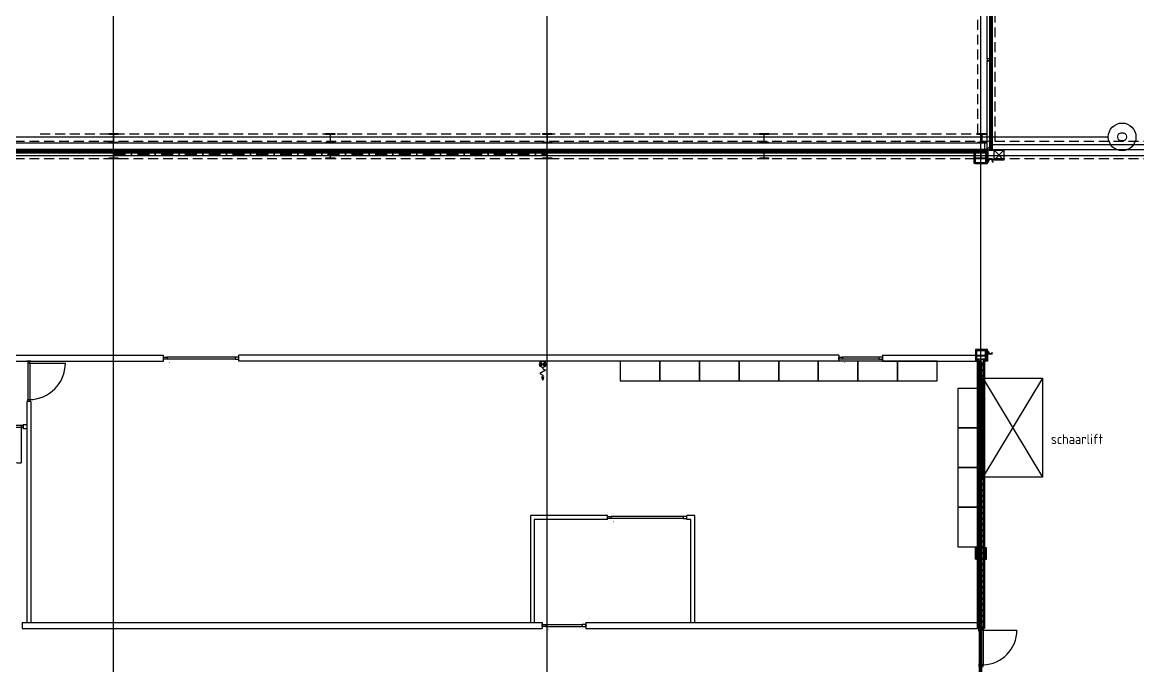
# Model space of a CAD drawing. Header units: millimetres. Extents: x -10134 to 185601, y -10232 to 93662.
# Drawn here: x 62231 to 90391, y 25178 to 41430 of the extents above; entities that cross this region are included whole.
import ezdxf
from ezdxf.enums import TextEntityAlignment as Align

# ---------------------------------------------------------------- set-up
doc = ezdxf.new("R2010")
doc.units = ezdxf.units.MM
doc.header["$LTSCALE"] = 100
for name, pattern in [('B0302', [6, 3, -1.5, 0, -1.5]), ('B0403', [3.75, 2.5, -1.25]), ('DASHDOT', [25.4, 12.7, -6.35, 0, -6.35]), ('HIDDEN', [9.525, 6.35, -3.175])]:
    doc.linetypes.add(name, pattern=pattern)
for name, color, linetype in [('A--L21', 8, 'Continuous'), ('A--L22', 8, 'Continuous'), ('A--L28', 8, 'Continuous'), ('A--L32', 8, 'Continuous'), ('A--L65', 1, 'Continuous'), ('A--L66', 8, 'Continuous'), ('A--T$1A', 2, 'Continuous'), ('AL$7A---_STRAMIEN', 1, 'Continuous'), ('AL22----', 8, 'Continuous'), ('AL32----', 8, 'Continuous'), ('ARCEER_ISO', 8, 'Continuous'), ('PALLETS', 8, 'Continuous'), ('WB6510--_ZATT', 7, 'Continuous'), ('WL6510--_SYMBOOL025', 2, 'Continuous'), ('WT6510--_AANTCODE', 2, 'Continuous'), ('WT6510--_VERKLCODE', 2, 'Continuous')]:
    doc.layers.add(name, color=color, linetype=linetype)
doc.styles.add('gbb_isop_7.0', font='iso.shx')
doc.styles.add('ISO', font='ISO')
doc.styles.add('TNC', font='iso')
doc.styles.add('Tsfont40', font='TSfont40.shx')
doc.styles.add('TVC', font='ISO.shx')

# ---------------------------------------------------------------- blocks, each defined once
blk = doc.blocks.new('*U44', base_point=(75907, 26196))
at = {"color": 0}
for p, q in [((75357, 26221), (75447, 26221)), ((75357, 26171), (75357, 26221)), ((75447, 26221), (75447, 26171)), ((75447, 26221), (76367, 26221)), ((76457, 26221), (76367, 26221)), ((76367, 26221), (76367, 26171)), ((76457, 26171), (76457, 26221)), ((75447, 26171), (75357, 26171)), ((75447, 26171), (76367, 26171)), ((76367, 26171), (76457, 26171))]:
    blk.add_line(p, q, dxfattribs=at)
blk.add_lwpolyline([(75457, 26046, 0, 0, -2.414214), (75507, 26096, 25, 0, 0), (75507, 26071, 0, 0, 0)], format="xyseb", dxfattribs=at)
blk = doc.blocks.new('*U45', base_point=(78007, 28921))
at = {"color": 0}
for p, q in [((77007, 28946), (77097, 28946)), ((77007, 28896), (77007, 28946)), ((77097, 28896), (77007, 28896)), ((77097, 28946), (77097, 28896)), ((78917, 28946), (77097, 28946)), ((78917, 28896), (77097, 28896)), ((79007, 28946), (78917, 28946)), ((78917, 28946), (78917, 28896)), ((78917, 28896), (79007, 28896)), ((79007, 28896), (79007, 28946))]:
    blk.add_line(p, q, dxfattribs=at)
blk.add_lwpolyline([(77107, 28771, 0, 0, -2.414214), (77157, 28821, 25, 0, 0), (77157, 28796, 0, 0, 0)], format="xyseb", dxfattribs=at)
blk = doc.blocks.new('*U46', base_point=(83397, 32946))
at = {"color": 0}
for p, q in [((82847, 32971), (82937, 32971)), ((82847, 32921), (82847, 32971)), ((82937, 32971), (82937, 32921)), ((83857, 32971), (82937, 32971)), ((83947, 32971), (83857, 32971)), ((83857, 32971), (83857, 32921)), ((83947, 32921), (83947, 32971)), ((82937, 32921), (82847, 32921)), ((83857, 32921), (82937, 32921)), ((83857, 32921), (83947, 32921))]:
    blk.add_line(p, q, dxfattribs=at)
blk.add_lwpolyline([(82947, 32796, 0, 0, -2.414214), (82997, 32846, 25, 0, 0), (82997, 32821, 0, 0, 0)], format="xyseb", dxfattribs=at)
blk = doc.blocks.new('*U47', base_point=(66747, 32946))
at = {"color": 0}
for p, q in [((65797, 32971), (65887, 32971)), ((65797, 32921), (65797, 32971)), ((65887, 32971), (65887, 32921)), ((67607, 32971), (65887, 32971)), ((67697, 32971), (67607, 32971)), ((67607, 32971), (67607, 32921)), ((67697, 32921), (67697, 32971)), ((65887, 32921), (65797, 32921)), ((67607, 32921), (65887, 32921)), ((67607, 32921), (67697, 32921))]:
    blk.add_line(p, q, dxfattribs=at)
blk.add_lwpolyline([(65897, 32796, 0, 0, -2.414214), (65947, 32846, 25, 0, 0), (65947, 32821, 0, 0, 0)], format="xyseb", dxfattribs=at)
blk = doc.blocks.new('*U49', base_point=(61741, 31221))
at = {"color": 0}
for p, q in [((61231, 31246), (61281, 31246)), ((61231, 31196), (61231, 31246)), ((61281, 31196), (61231, 31196)), ((61281, 31246), (61281, 31196)), ((62201, 31246), (61281, 31246)), ((62201, 31196), (61281, 31196)), ((62251, 31246), (62201, 31246)), ((62201, 31246), (62201, 31196)), ((62201, 31221), (62201, 30301)), ((62201, 31196), (62251, 31196)), ((62251, 31196), (62251, 31246))]:
    blk.add_line(p, q, dxfattribs=at)
blk.add_arc((62201, 31221), 920, 180, 270, dxfattribs=at)
blk = doc.blocks.new('*U53', base_point=(62399, 32361))
at = {"color": 0}
for p, q in [((62374, 32871), (62374, 32821)), ((62424, 32871), (62374, 32871)), ((62374, 32821), (62424, 32821)), ((62374, 32821), (62374, 31901)), ((62399, 32821), (63319, 32821)), ((62424, 32821), (62424, 32871)), ((62424, 32821), (62424, 31901)), ((62374, 31851), (62374, 31901)), ((62374, 31901), (62424, 31901)), ((62424, 31851), (62374, 31851)), ((62424, 31901), (62424, 31851))]:
    blk.add_line(p, q, dxfattribs=at)
blk.add_arc((62399, 32821), 920, 270, 0, dxfattribs=at)
blk = doc.blocks.new('W6510-14')
at = {"layer": 'WL6510--_SYMBOOL025', "linetype": 'Continuous'}
h = blk.add_hatch(color=256, dxfattribs=at)
h.paths.add_polyline_path([(0, 0), (141, 141, 0.198912), (0, 200, 0.198912), (-141, 141)])
h.paths.add_polyline_path([(-141, -141, 0.198912), (0, -200, 0.198912), (141, -141), (0, 0)])
blk.add_hatch(color=256, dxfattribs=at).paths.add_polyline_path([(800, 51), (800, 0), (800, -51), (1001, 0)])
for p, q in [((-141, -141), (141, 141)), ((-141, 141), (141, -141))]:
    blk.add_line(p, q, dxfattribs=at)
blk.add_lwpolyline([(200, 0), (280, 0), (380, 173), (580, -173), (680, 0), (800, 0)], dxfattribs=at)
at = {"layer": 'WL6510--_SYMBOOL025'}
blk.add_lwpolyline([(800, 0), (800, 51), (1001, 0), (800, -51), (800, -51), (800, 0), (800, 0)], dxfattribs=at)
at = {"layer": 'WL6510--_SYMBOOL025', "linetype": 'Continuous'}
blk.add_circle((0, 0), 200, dxfattribs=at)
at = {"layer": 'WB6510--_ZATT', "style": 'ISO', "flags": 3}
for tag, p in [('ZVERKL', (0, 300)), ('ZTECH', (0, 150)), ('ZSYM', (0, 0))]:
    blk.add_attdef(tag, p, '', height=100, dxfattribs=at)
at = {"layer": 'WT6510--_AANTCODE', "style": 'TNC'}
blk.add_attdef('TNC', text='', height=180, dxfattribs=at).set_placement((525, 611), align=Align.MIDDLE_CENTER)
at = {"layer": 'WT6510--_VERKLCODE', "style": 'TVC'}
blk.add_attdef('TVC', text='', height=180, dxfattribs=at).set_placement((315, 371), align=Align.MIDDLE_LEFT)

msp = doc.modelspace()

# ---------------------------------------------------------------- hatches: boundary and pattern name
at = {"layer": 'A--L28'}
h = msp.add_hatch(dxfattribs=at)
h.set_pattern_fill('ZIGZAG', color=256, scale=8.908432, angle=225, style=0)
h.set_pattern_definition([(315, (86304.01, 38199.647), (2e-14, -40), [28.2843, -28.2843]), (225, (86324.01, 38179.647), (-40, -2e-14), [28.2843, -28.2843])])
h.paths.add_polyline_path([(86284, 38216), (86284, 37861), (86264, 37861), (86264, 38216)])
h = msp.add_hatch(dxfattribs=at)
h.set_pattern_fill('ANSI31', color=256, scale=2.6, angle=225, style=0)
h.set_pattern_definition([(270, (86286.636, 38120.62), (-8.255, -5e-15), [])])
h.paths.add_polyline_path([(86284, 38216), (86284, 37861), (86264, 37861), (86264, 38216)])
h = msp.add_hatch(dxfattribs=at)
h.set_pattern_fill('ZIGZAG', color=256, scale=11.13554, angle=315, style=0)
h.set_pattern_definition([(315, (86604.01, 36924.403), (2e-14, -50), [35.3553, -35.3553]), (225, (86629.01, 36899.403), (-50, -2e-14), [35.3553, -35.3553])])
h.paths.add_polyline_path([(86579, 38226), (86579, 37881), (86554, 37881), (86554, 38226)])
h = msp.add_hatch(dxfattribs=at)
h.set_pattern_fill('ANSI31', color=256, scale=3.25, angle=315, style=0)
h.set_pattern_definition([(270, (86582.294, 36825.62), (-10.31875, -4e-15), [])])
h.paths.add_polyline_path([(86579, 38226), (86579, 37881), (86554, 37881), (86554, 38226)])
h = msp.add_hatch(dxfattribs=at)
h.set_pattern_fill('ANSI31', color=256, scale=3.25, angle=315, style=0)
h.set_pattern_definition([(270, (86607.294, 36825.62), (-10.31875, -4e-15), [])])
h.paths.add_polyline_path([(86604, 38226), (86604, 37881), (86579, 37881), (86579, 38226)])
h = msp.add_hatch(dxfattribs=at)
h.set_pattern_fill('ZIGZAG', color=256, scale=11.13554, angle=315, style=0)
h.set_pattern_definition([(315, (86629.01, 36924.403), (2e-14, -50), [35.3553, -35.3553]), (225, (86654.01, 36899.403), (-50, -2e-14), [35.3553, -35.3553])])
h.paths.add_polyline_path([(86604, 38226), (86604, 37881), (86579, 37881), (86579, 38226)])
h = msp.add_hatch(dxfattribs=at)
h.set_pattern_fill('ANSI31', color=256, scale=2.6, angle=315, style=0)
h.set_pattern_definition([(180, (86159.009, 37883.248), (-5e-15, -8.255), [])])
h.paths.add_polyline_path([(86599, 37881), (86284, 37881), (86284, 37861), (86599, 37861)])
h = msp.add_hatch(dxfattribs=at)
h.set_pattern_fill('ZIGZAG', color=256, scale=8.908432, angle=315, style=0)
h.set_pattern_definition([(135, (86238.035, 37900.62), (-40, 2e-14), [28.2843, -28.2843]), (225, (86218.035, 37920.62), (-2e-14, -40), [28.2843, -28.2843])])
h.paths.add_polyline_path([(86599, 37881), (86284, 37881), (86284, 37861), (86599, 37861)])
h = msp.add_hatch(dxfattribs=at)
h.set_pattern_fill('ANSI31', color=256, scale=2.6, angle=225, style=0)
h.set_pattern_definition([(90, (86321.636, 32900.62), (-8.255, 5e-15), [])])
h.paths.add_polyline_path([(86319, 32891), (86319, 33161), (86299, 33161), (86299, 32891)])
h = msp.add_hatch(dxfattribs=at)
h.set_pattern_fill('ZIGZAG', color=256, scale=8.908432, angle=225, style=0)
h.set_pattern_definition([(45, (86339.01, 32821.594), (2e-14, 40), [28.2843, -28.2843]), (135, (86359.01, 32841.594), (-40, 2e-14), [28.2843, -28.2843])])
h.paths.add_polyline_path([(86319, 32891), (86319, 33161), (86299, 33161), (86299, 32891)])
h = msp.add_hatch(dxfattribs=at)
h.set_pattern_fill('ZIGZAG', color=256, scale=8.908432, angle=315, style=0)
h.set_pattern_definition([(135, (86238.035, 33180.62), (-40, 2e-14), [28.2843, -28.2843]), (225, (86218.035, 33200.62), (-2e-14, -40), [28.2843, -28.2843])])
h.paths.add_polyline_path([(86599, 33161), (86319, 33161), (86319, 33141), (86599, 33141)])
h = msp.add_hatch(dxfattribs=at)
h.set_pattern_fill('ANSI31', color=256, scale=2.6, angle=315, style=0)
h.set_pattern_definition([(180, (86159.009, 33163.248), (-5e-15, -8.255), [])])
h.paths.add_polyline_path([(86599, 33161), (86319, 33161), (86319, 33141), (86599, 33141)])
h = msp.add_hatch(dxfattribs=at)
h.set_pattern_fill('ANSI31', color=256, scale=3.25, angle=315, style=0)
h.set_pattern_definition([(270, (86577.272, 32035.617), (-10.31875, -4e-15), [])])
h.paths.add_polyline_path([(86574, 33141), (86574, 32891), (86549, 32891), (86549, 33141)])
h = msp.add_hatch(dxfattribs=at)
h.set_pattern_fill('ZIGZAG', color=256, scale=11.13554, angle=315, style=0)
h.set_pattern_definition([(315, (86598.987, 32134.4), (2e-14, -50), [35.3553, -35.3553]), (225, (86623.987, 32109.4), (-50, -2e-14), [35.3553, -35.3553])])
h.paths.add_polyline_path([(86574, 33141), (86574, 32891), (86549, 32891), (86549, 33141)])
h = msp.add_hatch(dxfattribs=at)
h.set_pattern_fill('ZIGZAG', color=256, scale=11.13554, angle=315, style=0)
h.set_pattern_definition([(315, (86623.987, 32134.4), (2e-14, -50), [35.3553, -35.3553]), (225, (86648.987, 32109.4), (-50, -2e-14), [35.3553, -35.3553])])
h.paths.add_polyline_path([(86599, 33141), (86599, 32871), (86574, 32871), (86574, 33141)])
h = msp.add_hatch(dxfattribs=at)
h.set_pattern_fill('ANSI31', color=256, scale=3.25, angle=315, style=0)
h.set_pattern_definition([(270, (86602.272, 32035.617), (-10.31875, -4e-15), [])])
h.paths.add_polyline_path([(86599, 33141), (86599, 32871), (86574, 32871), (86574, 33141)])
h = msp.add_hatch(dxfattribs=at)
h.set_pattern_fill('ZIGZAG', color=256, scale=8.908432, angle=315, style=0)
h.set_pattern_definition([(135, (86638.035, 32910.62), (-40, 2e-14), [28.2843, -28.2843]), (225, (86618.035, 32930.62), (-2e-14, -40), [28.2843, -28.2843])])
h.paths.add_polyline_path([(86347, 32891), (86299, 32891), (86299, 32871), (86347, 32871)])
h = msp.add_hatch(dxfattribs=at)
h.set_pattern_fill('ANSI31', color=256, scale=2.6, angle=315, style=0)
h.set_pattern_definition([(180, (86559.009, 32893.248), (-5e-15, -8.255), [])])
h.paths.add_polyline_path([(86347, 32891), (86299, 32891), (86299, 32871), (86347, 32871)])
h = msp.add_hatch(dxfattribs=at)
h.set_pattern_fill('ANSI31', color=256, scale=1.625, angle=405, style=0)
h.set_pattern_definition([(270, (86360.651, 44193.6203), (-5.159375, -2e-15), [])])
h.paths.add_polyline_path([(86359, 32930), (86359, 26121), (86347, 26121), (86347, 32930)])
h = msp.add_hatch(dxfattribs=at)
h.set_pattern_fill('ZIGZAG', color=256, scale=5.56777, angle=405, style=0)
h.set_pattern_definition([(315, (86371.509, 44243.012), (9e-15, -25), [17.67767, -17.67767]), (225, (86384.009, 44230.512), (-25, -9e-15), [17.67767, -17.67767])])
h.paths.add_polyline_path([(86359, 32930), (86359, 26121), (86347, 26121), (86347, 32930)])
h = msp.add_hatch(dxfattribs=at)
h.set_pattern_fill('ZIGZAG', color=256, scale=5.56777, angle=405, style=0)
h.set_pattern_definition([(315, (86384.009, 44243.012), (9e-15, -25), [17.67767, -17.67767]), (225, (86396.509, 44230.512), (-25, -9e-15), [17.67767, -17.67767])])
h.paths.add_polyline_path([(86372, 32930), (86372, 26121), (86359, 26121), (86359, 32930)])
h = msp.add_hatch(dxfattribs=at)
h.set_pattern_fill('ANSI31', color=256, scale=1.625, angle=405, style=0)
h.set_pattern_definition([(270, (86373.151, 44193.6203), (-5.159375, -2e-15), [])])
h.paths.add_polyline_path([(86372, 32930), (86372, 26121), (86359, 26121), (86359, 32930)])
h = msp.add_hatch(dxfattribs=at)
h.set_pattern_fill('ZIGZAG', color=256, scale=5.56777, angle=405, style=0)
h.set_pattern_definition([(315, (86521.509, 44243.012), (9e-15, -25), [17.67767, -17.67767]), (225, (86534.009, 44230.512), (-25, -9e-15), [17.67767, -17.67767])])
h.paths.add_polyline_path([(86509, 32930), (86509, 26121), (86497, 26121), (86497, 32930)])
h = msp.add_hatch(dxfattribs=at)
h.set_pattern_fill('ANSI31', color=256, scale=1.625, angle=405, style=0)
h.set_pattern_definition([(270, (86510.651, 44193.6203), (-5.159375, -2e-15), [])])
h.paths.add_polyline_path([(86509, 32930), (86509, 26121), (86497, 26121), (86497, 32930)])
h = msp.add_hatch(dxfattribs=at)
h.set_pattern_fill('ANSI31', color=256, scale=1.625, angle=405, style=0)
h.set_pattern_definition([(270, (86523.151, 44193.6203), (-5.159375, -2e-15), [])])
h.paths.add_polyline_path([(86522, 32930), (86522, 26121), (86509, 26121), (86509, 32930)])
h = msp.add_hatch(dxfattribs=at)
h.set_pattern_fill('ZIGZAG', color=256, scale=5.56777, angle=405, style=0)
h.set_pattern_definition([(315, (86534.009, 44243.012), (9e-15, -25), [17.67767, -17.67767]), (225, (86546.509, 44230.512), (-25, -9e-15), [17.67767, -17.67767])])
h.paths.add_polyline_path([(86522, 32930), (86522, 26121), (86509, 26121), (86509, 32930)])
h = msp.add_hatch(dxfattribs=at)
h.set_pattern_fill('ANSI31', color=256, scale=2.6, angle=315, style=0)
h.set_pattern_definition([(3e-14, (86309.009, 32893.248), (5e-15, -8.255), [])])
h.paths.add_polyline_path([(86522, 32891), (86574, 32891), (86574, 32871), (86522, 32871)])
h = msp.add_hatch(dxfattribs=at)
h.set_pattern_fill('ZIGZAG', color=256, scale=8.908432, angle=315, style=0)
h.set_pattern_definition([(45, (86229.982, 32910.62), (40, 2e-14), [28.2843, -28.2843]), (315, (86249.982, 32930.62), (2e-14, -40), [28.2843, -28.2843])])
h.paths.add_polyline_path([(86522, 32891), (86574, 32891), (86574, 32871), (86522, 32871)])
h = msp.add_hatch(dxfattribs=at)
h.set_pattern_fill('ANSI31', color=256, scale=1.625, angle=405, style=0)
h.set_pattern_definition([(90, (86292.3664, 16576.6203), (5.159375, 2e-15), [])])
h.paths.add_polyline_path([(86294, 27866), (86294, 28156), (86307, 28156), (86307, 27866)])
h = msp.add_hatch(dxfattribs=at)
h.set_pattern_fill('ZIGZAG', color=256, scale=5.56777, angle=405, style=0)
h.set_pattern_definition([(135, (86281.509, 16527.229), (-9e-15, 25), [17.67767, -17.67767]), (45, (86269.009, 16539.729), (25, 9e-15), [17.67767, -17.67767])])
h.paths.add_polyline_path([(86294, 27866), (86294, 28156), (86307, 28156), (86307, 27866)])
h = msp.add_hatch(dxfattribs=at)
h.set_pattern_fill('ZIGZAG', color=256, scale=5.56777, angle=405, style=0)
h.set_pattern_definition([(135, (86294.009, 16527.229), (-9e-15, 25), [17.67767, -17.67767]), (45, (86281.509, 16539.729), (25, 9e-15), [17.67767, -17.67767])])
h.paths.add_polyline_path([(86307, 27866), (86307, 28156), (86319, 28156), (86319, 27866)])
h = msp.add_hatch(dxfattribs=at)
h.set_pattern_fill('ANSI31', color=256, scale=1.625, angle=405, style=0)
h.set_pattern_definition([(90, (86304.8664, 16576.6203), (5.159375, 2e-15), [])])
h.paths.add_polyline_path([(86307, 27866), (86307, 28156), (86319, 28156), (86319, 27866)])
h = msp.add_hatch(dxfattribs=at)
h.set_pattern_fill('ZIGZAG', color=256, scale=5.56777, angle=315, style=0)
h.set_pattern_definition([(45, (74743.117, 28168.12), (25, 4e-15), [17.67767, -17.67767]), (315, (74755.617, 28180.62), (4e-15, -25), [17.67767, -17.67767])])
h.paths.add_polyline_path([(86319, 28156), (86347, 28156), (86347, 28143), (86319, 28143)])
h = msp.add_hatch(dxfattribs=at)
h.set_pattern_fill('ANSI31', color=256, scale=1.625, angle=315, style=0)
h.set_pattern_definition([(360, (74792.5087, 28157.2626), (1e-15, -5.159375), [])])
h.paths.add_polyline_path([(86319, 28156), (86347, 28156), (86347, 28143), (86319, 28143)])
h = msp.add_hatch(dxfattribs=at)
h.set_pattern_fill('ANSI31', color=256, scale=1.625, angle=315, style=0)
h.set_pattern_definition([(360, (74792.5087, 28144.7626), (1e-15, -5.159375), [])])
h.paths.add_polyline_path([(86319, 28143), (86347, 28143), (86347, 28131), (86319, 28131)])
h = msp.add_hatch(dxfattribs=at)
h.set_pattern_fill('ZIGZAG', color=256, scale=5.56777, angle=315, style=0)
h.set_pattern_definition([(45, (74743.117, 28155.62), (25, 4e-15), [17.67767, -17.67767]), (315, (74755.617, 28168.12), (4e-15, -25), [17.67767, -17.67767])])
h.paths.add_polyline_path([(86319, 28143), (86347, 28143), (86347, 28131), (86319, 28131)])
h = msp.add_hatch(dxfattribs=at)
h.set_pattern_fill('ZIGZAG', color=256, scale=5.56777, angle=315, style=0)
h.set_pattern_definition([(315, (74743.117, 27865.62), (25, -4e-15), [17.67767, -17.67767]), (45, (74755.617, 27853.12), (4e-15, 25), [17.67767, -17.67767])])
h.paths.add_polyline_path([(86319, 27878), (86347, 27878), (86347, 27891), (86319, 27891)])
h = msp.add_hatch(dxfattribs=at)
h.set_pattern_fill('ANSI31', color=256, scale=1.625, angle=315, style=0)
h.set_pattern_definition([(3e-14, (74792.5087, 27876.478), (1e-15, 5.159375), [])])
h.paths.add_polyline_path([(86319, 27878), (86347, 27878), (86347, 27891), (86319, 27891)])
h = msp.add_hatch(dxfattribs=at)
h.set_pattern_fill('ANSI31', color=256, scale=1.625, angle=315, style=0)
h.set_pattern_definition([(180, (98075.5087, 28157.2626), (-1e-15, -5.159375), [])])
h.paths.add_polyline_path([(86549, 28156), (86522, 28156), (86522, 28143), (86549, 28143)])
h = msp.add_hatch(dxfattribs=at)
h.set_pattern_fill('ZIGZAG', color=256, scale=5.56777, angle=315, style=0)
h.set_pattern_definition([(135, (98124.9, 28168.12), (-25, 4e-15), [17.67767, -17.67767]), (225, (98112.4, 28180.62), (-4e-15, -25), [17.67767, -17.67767])])
h.paths.add_polyline_path([(86549, 28156), (86522, 28156), (86522, 28143), (86549, 28143)])
h = msp.add_hatch(dxfattribs=at)
h.set_pattern_fill('ZIGZAG', color=256, scale=5.56777, angle=315, style=0)
h.set_pattern_definition([(135, (98124.9, 28155.62), (-25, 4e-15), [17.67767, -17.67767]), (225, (98112.4, 28168.12), (-4e-15, -25), [17.67767, -17.67767])])
h.paths.add_polyline_path([(86549, 28143), (86522, 28143), (86522, 28131), (86549, 28131)])
h = msp.add_hatch(dxfattribs=at)
h.set_pattern_fill('ANSI31', color=256, scale=1.625, angle=315, style=0)
h.set_pattern_definition([(180, (98075.5087, 28144.7626), (-1e-15, -5.159375), [])])
h.paths.add_polyline_path([(86549, 28143), (86522, 28143), (86522, 28131), (86549, 28131)])
h = msp.add_hatch(dxfattribs=at)
h.set_pattern_fill('ANSI31', color=256, scale=1.625, angle=315, style=0)
h.set_pattern_definition([(180, (98075.5087, 27876.478), (-1e-15, 5.159375), [])])
h.paths.add_polyline_path([(86549, 27878), (86522, 27878), (86522, 27891), (86549, 27891)])
h = msp.add_hatch(dxfattribs=at)
h.set_pattern_fill('ZIGZAG', color=256, scale=5.56777, angle=315, style=0)
h.set_pattern_definition([(225, (98124.9, 27865.62), (-25, -4e-15), [17.67767, -17.67767]), (135, (98112.4, 27853.12), (-4e-15, 25), [17.67767, -17.67767])])
h.paths.add_polyline_path([(86549, 27878), (86522, 27878), (86522, 27891), (86549, 27891)])
h = msp.add_hatch(dxfattribs=at)
h.set_pattern_fill('ANSI31', color=256, scale=1.625, angle=405, style=0)
h.set_pattern_definition([(90, (86563.151, 16576.6203), (-5.159375, 2e-15), [])])
h.paths.add_polyline_path([(86562, 27866), (86562, 28156), (86549, 28156), (86549, 27866)])
h = msp.add_hatch(dxfattribs=at)
h.set_pattern_fill('ZIGZAG', color=256, scale=5.56777, angle=405, style=0)
h.set_pattern_definition([(45, (86574.009, 16527.229), (9e-15, 25), [17.67767, -17.67767]), (135, (86586.509, 16539.729), (-25, 9e-15), [17.67767, -17.67767])])
h.paths.add_polyline_path([(86562, 27866), (86562, 28156), (86549, 28156), (86549, 27866)])
h = msp.add_hatch(dxfattribs=at)
h.set_pattern_fill('ZIGZAG', color=256, scale=5.56777, angle=405, style=0)
h.set_pattern_definition([(45, (86586.509, 16527.229), (9e-15, 25), [17.67767, -17.67767]), (135, (86599.009, 16539.729), (-25, 9e-15), [17.67767, -17.67767])])
h.paths.add_polyline_path([(86574, 27866), (86574, 28156), (86562, 28156), (86562, 27866)])
h = msp.add_hatch(dxfattribs=at)
h.set_pattern_fill('ANSI31', color=256, scale=1.625, angle=405, style=0)
h.set_pattern_definition([(90, (86575.651, 16576.6203), (-5.159375, 2e-15), [])])
h.paths.add_polyline_path([(86574, 27866), (86574, 28156), (86562, 28156), (86562, 27866)])
h = msp.add_hatch(dxfattribs=at)
h.set_pattern_fill('ANSI31', color=256, scale=1.625, angle=315, style=0)
h.set_pattern_definition([(3e-14, (74792.5087, 27863.978), (1e-15, 5.159375), [])])
h.paths.add_polyline_path([(86319, 27866), (86347, 27866), (86347, 27878), (86319, 27878)])
h = msp.add_hatch(dxfattribs=at)
h.set_pattern_fill('ZIGZAG', color=256, scale=5.56777, angle=315, style=0)
h.set_pattern_definition([(315, (74743.117, 27853.12), (25, -4e-15), [17.67767, -17.67767]), (45, (74755.617, 27840.62), (4e-15, 25), [17.67767, -17.67767])])
h.paths.add_polyline_path([(86319, 27866), (86347, 27866), (86347, 27878), (86319, 27878)])
h = msp.add_hatch(dxfattribs=at)
h.set_pattern_fill('ZIGZAG', color=256, scale=5.56777, angle=315, style=0)
h.set_pattern_definition([(225, (98124.9, 27853.12), (-25, -4e-15), [17.67767, -17.67767]), (135, (98112.4, 27840.62), (-4e-15, 25), [17.67767, -17.67767])])
h.paths.add_polyline_path([(86549, 27866), (86522, 27866), (86522, 27878), (86549, 27878)])
h = msp.add_hatch(dxfattribs=at)
h.set_pattern_fill('ANSI31', color=256, scale=1.625, angle=315, style=0)
h.set_pattern_definition([(180, (98075.5087, 27863.978), (-1e-15, 5.159375), [])])
h.paths.add_polyline_path([(86549, 27866), (86522, 27866), (86522, 27878), (86549, 27878)])
at = {"layer": 'ARCEER_ISO'}
h = msp.add_hatch(dxfattribs=at)
h.set_pattern_fill('ISOLA', color=256, scale=125, angle=90, style=0)
h.set_pattern_definition([(210, (86496.51, 44193.62), (-62.5, 108.2532), []), (150, (86496.51, 44193.62), (62.5, 108.2532), [])])
h.paths.add_polyline_path([(86497, 32930), (86497, 26121), (86372, 26121), (86372, 32930)])

# ---------------------------------------------------------------- linework, layer by layer
at = {"layer": 'A--L21', "linetype": 'B0403'}
for p, q in [((86354, 38616), (86354, 58176)), ((86794, 38426), (86794, 58176))]:
    msp.add_line(p, q, dxfattribs=at)
at = {"layer": 'A--L21'}
for p, q in [((86765, 38200), (87015, 37950)), ((87015, 38200), (86765, 37950))]:
    msp.add_line(p, q, dxfattribs=at)
for points in [[(86704, 38336), (86704, 40458), (86584, 40458), (86584, 38216)], [(118504, 38336), (86704, 38336), (86584, 38216), (118384, 38216)], [(86765, 38200), (87015, 38200), (87015, 37950), (86765, 37950)]]:
    msp.add_lwpolyline(points, close=True, dxfattribs=at)
at = {"layer": 'A--L22', "linetype": 'B0403'}
for p, q in [((62684, 38616), (86354, 38616)), ((53784, 38426), (118594, 38426)), ((53784, 37986), (117984, 37986))]:
    msp.add_line(p, q, dxfattribs=at)
at = {"layer": 'A--L22'}
for points in [[(86534, 38226), (86534, 38376), (53479, 38376), (53479, 38226)], [(86497, 32930), (86497, 26121), (86372, 26121), (86372, 32930)]]:
    msp.add_lwpolyline(points, close=True, dxfattribs=at)
at = {"layer": 'A--L28', "linetype": 'B0302'}
msp.add_line((64538, 38101), (75480, 38101), dxfattribs=at)
at = {"layer": 'A--L28'}
for p, q in [((86614, 37906), (86585, 37906)), ((86613, 38002), (86586, 38002))]:
    msp.add_line(p, q, dxfattribs=at)
for points in [[(64654, 38386), (64654, 38398), (64559, 38398, -0.414214), (64538, 38419), (64538, 38583, -0.414214), (64559, 38604), (64654, 38604), (64654, 38616), (64414, 38616), (64414, 38604), (64509, 38604, -0.414214), (64530, 38583), (64530, 38419, -0.414214), (64509, 38398), (64414, 38398), (64414, 38386)], [(70129, 38386), (70129, 38398), (70034, 38398, -0.414214), (70013, 38419), (70013, 38583, -0.414214), (70034, 38604), (70129, 38604), (70129, 38616), (69889, 38616), (69889, 38604), (69984, 38604, -0.414214), (70005, 38583), (70005, 38419, -0.414214), (69984, 38398), (69889, 38398), (69889, 38386)], [(75604, 38386), (75604, 38398), (75509, 38398, -0.414214), (75488, 38419), (75488, 38583, -0.414214), (75509, 38604), (75604, 38604), (75604, 38616), (75364, 38616), (75364, 38604), (75459, 38604, -0.414214), (75480, 38583), (75480, 38419, -0.414214), (75459, 38398), (75364, 38398), (75364, 38386)], [(81079, 38386), (81079, 38398), (80984, 38398, -0.414214), (80963, 38419), (80963, 38583, -0.414214), (80984, 38604), (81079, 38604), (81079, 38616), (80839, 38616), (80839, 38604), (80934, 38604, -0.414214), (80955, 38583), (80955, 38419, -0.414214), (80934, 38398), (80839, 38398), (80839, 38386)], [(86584, 38386), (86584, 38398), (86489, 38398, -0.414214), (86468, 38419), (86468, 38583, -0.414214), (86489, 38604), (86584, 38604), (86584, 38616), (86344, 38616), (86344, 38604), (86439, 38604, -0.414214), (86460, 38583), (86460, 38419, -0.414214), (86439, 38398), (86344, 38398), (86344, 38386)], [(64654, 37986), (64654, 37998), (64559, 37998, -0.414214), (64538, 38019), (64538, 38183, -0.414214), (64559, 38204), (64654, 38204), (64654, 38216), (64414, 38216), (64414, 38204), (64509, 38204, -0.414214), (64530, 38183), (64530, 38019, -0.414214), (64509, 37998), (64414, 37998), (64414, 37986)], [(70129, 37986), (70129, 37998), (70034, 37998, -0.414214), (70013, 38019), (70013, 38183, -0.414214), (70034, 38204), (70129, 38204), (70129, 38216), (69889, 38216), (69889, 38204), (69984, 38204, -0.414214), (70005, 38183), (70005, 38019, -0.414214), (69984, 37998), (69889, 37998), (69889, 37986)], [(75604, 37986), (75604, 37998), (75509, 37998, -0.414214), (75488, 38019), (75488, 38183, -0.414214), (75509, 38204), (75604, 38204), (75604, 38216), (75364, 38216), (75364, 38204), (75459, 38204, -0.414214), (75480, 38183), (75480, 38019, -0.414214), (75459, 37998), (75364, 37998), (75364, 37986)], [(81079, 37986), (81079, 37998), (80984, 37998, -0.414214), (80963, 38019), (80963, 38183, -0.414214), (80984, 38204), (81079, 38204), (81079, 38216), (80839, 38216), (80839, 38204), (80934, 38204, -0.414214), (80955, 38183), (80955, 38019, -0.414214), (80934, 37998), (80839, 37998), (80839, 37986)], [(86554, 37986), (86554, 37998), (86459, 37998, -0.414214), (86438, 38019), (86438, 38183, -0.414214), (86459, 38204), (86554, 38204), (86554, 38216), (86314, 38216), (86314, 38204), (86409, 38204, -0.414214), (86430, 38183), (86430, 38019, -0.414214), (86409, 37998), (86314, 37998), (86314, 37986)], [(86319, 32891), (86331, 32891), (86331, 32986, -0.414214), (86352, 33007), (86516, 33007, -0.414214), (86537, 32986), (86537, 32891), (86549, 32891), (86549, 33131), (86537, 33131), (86537, 33035, -0.414214), (86516, 33014), (86352, 33014, -0.414214), (86331, 33035), (86331, 33131), (86319, 33131)]]:
    msp.add_lwpolyline(points, format="xyb", close=True, dxfattribs=at)
for points in [[(86284, 38216), (86284, 37861), (86264, 37861), (86264, 38216)], [(86579, 38226), (86579, 37881), (86554, 37881), (86554, 38226)], [(86604, 38226), (86604, 37881), (86579, 37881), (86579, 38226)], [(86599, 37881), (86284, 37881), (86284, 37861), (86599, 37861)], [(86319, 32891), (86319, 33161), (86299, 33161), (86299, 32891)], [(86599, 33161), (86319, 33161), (86319, 33141), (86599, 33141)], [(86574, 33141), (86574, 32891), (86549, 32891), (86549, 33141)], [(86599, 33141), (86599, 32871), (86574, 32871), (86574, 33141)], [(86347, 32891), (86299, 32891), (86299, 32871), (86347, 32871)], [(86359, 32930), (86359, 26121), (86347, 26121), (86347, 32930)], [(86372, 32930), (86372, 26121), (86359, 26121), (86359, 32930)], [(86509, 32930), (86509, 26121), (86497, 26121), (86497, 32930)], [(86522, 32930), (86522, 26121), (86509, 26121), (86509, 32930)], [(86522, 32891), (86574, 32891), (86574, 32871), (86522, 32871)]]:
    msp.add_lwpolyline(points, close=True, dxfattribs=at)
at = {"layer": 'A--L28', "elevation": 0}
for points in [[(86294, 27866), (86294, 28156), (86307, 28156), (86307, 27866)], [(86307, 27866), (86307, 28156), (86319, 28156), (86319, 27866)], [(86319, 28156), (86347, 28156), (86347, 28143), (86319, 28143)], [(86319, 28143), (86347, 28143), (86347, 28131), (86319, 28131)], [(86319, 27878), (86347, 27878), (86347, 27891), (86319, 27891)], [(86549, 28156), (86522, 28156), (86522, 28143), (86549, 28143)], [(86549, 28143), (86522, 28143), (86522, 28131), (86549, 28131)], [(86549, 27878), (86522, 27878), (86522, 27891), (86549, 27891)], [(86562, 27866), (86562, 28156), (86549, 28156), (86549, 27866)], [(86574, 27866), (86574, 28156), (86562, 28156), (86562, 27866)], [(86319, 27866), (86347, 27866), (86347, 27878), (86319, 27878)], [(86549, 27866), (86522, 27866), (86522, 27878), (86549, 27878)]]:
    msp.add_lwpolyline(points, close=True, dxfattribs=at)
msp.add_lwpolyline([(86549, 27891), (86537, 27891), (86537, 27986, 0.414214), (86516, 28007), (86352, 28007, 0.414214), (86331, 27986), (86331, 27891), (86319, 27891), (86319, 28131), (86331, 28131), (86331, 28035, 0.414214), (86352, 28014), (86516, 28014, 0.414214), (86537, 28035), (86537, 28131), (86549, 28131)], format="xyb", close=True, dxfattribs=at)
at = {"layer": 'A--L32'}
for p, q in [((86604, 38021), (86604, 37981)), ((86607, 38021), (86604, 38021)), ((86607, 37983), (86607, 38021)), ((86725, 37981), (86604, 37981)), ((86725, 37971), (86604, 37971)), ((86629, 37923), (86604, 37923)), ((86604, 37923), (86604, 37891)), ((86604, 37891), (86607, 37891)), ((86728, 37983), (86607, 37983)), ((86607, 37921), (86631, 37921)), ((86607, 37891), (86607, 37921)), ((86629, 37923), (86629, 37971)), ((86631, 37971), (86629, 37971)), ((86631, 37921), (86631, 37971)), ((86642, 37931), (86642, 37971)), ((86644, 37931), (86642, 37931)), ((86714, 37968), (86644, 37968)), ((86717, 37931), (86714, 37931)), ((86717, 37931), (86717, 37971)), ((86725, 37917), (86725, 37981)), ((86725, 37917), (86740, 37891)), ((86728, 37918), (86728, 37983)), ((86728, 37918), (86742, 37892)), ((86740, 37891), (86742, 37892)), ((86599, 33137), (86602, 33137)), ((86599, 33105), (86599, 33137)), ((86624, 33105), (86599, 33105)), ((86602, 33137), (86602, 33107)), ((86602, 33107), (86626, 33107)), ((86616, 33101), (86614, 33101)), ((86614, 33051), (86614, 33101)), ((86717, 33051), (86614, 33051)), ((86616, 33053), (86616, 33101)), ((86714, 33053), (86616, 33053)), ((86624, 33105), (86624, 33057)), ((86626, 33057), (86624, 33057)), ((86626, 33107), (86626, 33057)), ((86717, 33101), (86714, 33101)), ((86717, 33051), (86717, 33101)), ((86491, 26079), (87343, 26079))]:
    msp.add_line(p, q, dxfattribs=at)
for points in [[(86704, 40508), (86590, 40508), (86590, 46185), (86704, 46185)], [(86704, 40508), (86590, 40508), (86590, 40458), (86704, 40458)], [(86619, 33097), (86619, 33057), (86616, 33057), (86616, 33097)], [(86629, 33102), (86629, 33062), (86626, 33062), (86626, 33102)], [(86441, 26079), (86441, 26054), (86377, 26054), (86377, 26121), (86491, 26121), (86491, 26079)], [(86488, 26079), (86488, 25199), (86448, 25199), (86448, 26079)], [(86441, 25199), (86441, 25224), (86377, 25224), (86377, 25157), (86491, 25157), (86491, 25199)]]:
    msp.add_lwpolyline(points, close=True, dxfattribs=at)
at = {"layer": 'A--L32', "elevation": 0}
for points in [[(86634, 37966), (86634, 37926), (86631, 37926), (86631, 37966)], [(86725, 37969), (86725, 37929), (86723, 37929), (86723, 37969)]]:
    msp.add_lwpolyline(points, close=True, dxfattribs=at)
at = {"layer": 'A--L32'}
msp.add_arc((86463, 26079), 880, 271.8221, 0, dxfattribs=at)
at = {"layer": 'A--L65', "color": 80, "linetype": 'HIDDEN', "const_width": 100}
for points in [[(86685, 38182), (86685, 86130)], [(53697, 38163), (86613, 38163)]]:
    msp.add_lwpolyline(points, dxfattribs=at)
at = {"layer": 'A--L65', "color": 10, "linetype": 'DASHDOT', "const_width": 100}
msp.add_lwpolyline([(86422, 32866), (86422, 8018)], dxfattribs=at)
at = {"layer": 'A--L66', "linetype": 'ByBlock', "lineweight": -2}
for p, q in [((87984, 32437), (86484, 29937)), ((86484, 32437), (87984, 29937))]:
    msp.add_line(p, q, dxfattribs=at)
msp.add_lwpolyline([(86484, 32437), (87984, 32437), (87984, 29937), (86484, 29937)], close=True, dxfattribs=at)
at = {"layer": 'AL$7A---_STRAMIEN'}
for p, q in [((64534, 1021), (64534, 92367)), ((75484, 1021), (75484, 92367)), ((86434, 1021), (86434, 92367)), ((51704, 38536), (89648, 38536)), ((51704, 38066), (120372, 38066))]:
    msp.add_line(p, q, dxfattribs=at)
msp.add_circle((89998, 38536), 350, dxfattribs=at)
at = {"layer": 'AL22----', "linetype": 'Continuous'}
for p, q in [((56257, 33021), (65797, 33021)), ((65797, 32871), (65797, 33021)), ((82847, 33021), (67697, 33021)), ((67697, 32871), (67697, 33021)), ((82847, 33021), (82847, 32871)), ((83947, 33021), (83947, 32871)), ((56257, 32871), (65797, 32871)), ((62449, 32871), (62349, 32871)), ((82847, 32871), (67697, 32871)), ((62349, 31851), (62349, 26271)), ((62449, 31851), (62349, 31851)), ((62449, 31851), (62449, 26271)), ((62251, 31271), (62349, 31271)), ((62251, 31271), (62251, 31171)), ((62251, 31171), (62349, 31171)), ((77007, 28971), (75057, 28971)), ((77007, 28871), (75157, 28871)), ((77007, 28871), (77007, 28971)), ((79007, 28871), (79007, 28971)), ((62231, 26271), (75357, 26271)), ((62231, 26271), (62231, 26121)), ((75357, 26271), (75357, 26121)), ((76457, 26271), (86347, 26271)), ((76457, 26271), (76457, 26121)), ((62231, 26121), (75357, 26121)), ((76457, 26121), (86347, 26121))]:
    msp.add_line(p, q, dxfattribs=at)
at = {"layer": 'AL22----'}
for p, q in [((83947, 33021), (86299, 33021)), ((83947, 32871), (86299, 32871)), ((75057, 28971), (75057, 26271)), ((75157, 28871), (75157, 26271)), ((79207, 28971), (79007, 28971)), ((79107, 28871), (79007, 28871)), ((79107, 26271), (79107, 28871)), ((79207, 26271), (79207, 28971))]:
    msp.add_line(p, q, dxfattribs=at)
at = {"layer": 'PALLETS'}
for points in [[(77328, 32871), (77328, 32371), (78328, 32371), (78328, 32871)], [(78328, 32871), (78328, 32371), (79328, 32371), (79328, 32871)], [(79328, 32871), (79328, 32371), (80328, 32371), (80328, 32871)], [(80328, 32871), (80328, 32371), (81328, 32371), (81328, 32871)], [(81328, 32871), (81328, 32371), (82328, 32371), (82328, 32871)], [(82328, 32871), (82328, 32371), (83328, 32371), (83328, 32871)], [(83328, 32871), (83328, 32371), (84328, 32371), (84328, 32871)], [(84328, 32871), (84328, 32371), (85328, 32371), (85328, 32871)], [(85847, 31184), (86347, 31184), (86347, 32184), (85847, 32184)], [(85847, 30184), (86347, 30184), (86347, 31184), (85847, 31184)], [(85847, 29184), (86347, 29184), (86347, 30184), (85847, 30184)], [(85847, 28184), (86347, 28184), (86347, 29184), (85847, 29184)]]:
    msp.add_lwpolyline(points, close=True, dxfattribs=at)

# ---------------------------------------------------------------- block references
at = {"layer": 'A--L65', "xscale": 0.4000000000029306, "yscale": 0.4000000000029306, "zscale": 0.4000000000029306, "rotation": 270.000000000117}
msp.add_blockref('W6510-14', (75370, 32791), dxfattribs=at)
at = {"layer": 'AL32----'}
for name, p in [('*U47', (66747, 32946)), ('*U46', (83397, 32946)), ('*U53', (62399, 32361)), ('*U49', (61741, 31221)), ('*U45', (78007, 28921)), ('*U44', (75907, 26196))]:
    msp.add_blockref(name, p, dxfattribs=at)

# ---------------------------------------------------------------- texts
at = {"layer": 'A--T$1A', "color": 2, "insert": (88198, 31027), "char_height": 250, "width": 3297.62, "attachment_point": 1, "style": 'gbb_isop_7.0'}
msp.add_mtext('schaarlift', dxfattribs=at)
at = {"layer": 'AL$7A---_STRAMIEN', "style": 'Tsfont40'}
msp.add_text('O', height=250, rotation=90, dxfattribs=at).set_placement((89998, 38536), align=Align.MIDDLE_CENTER)

doc.saveas('drawing.dxf')
